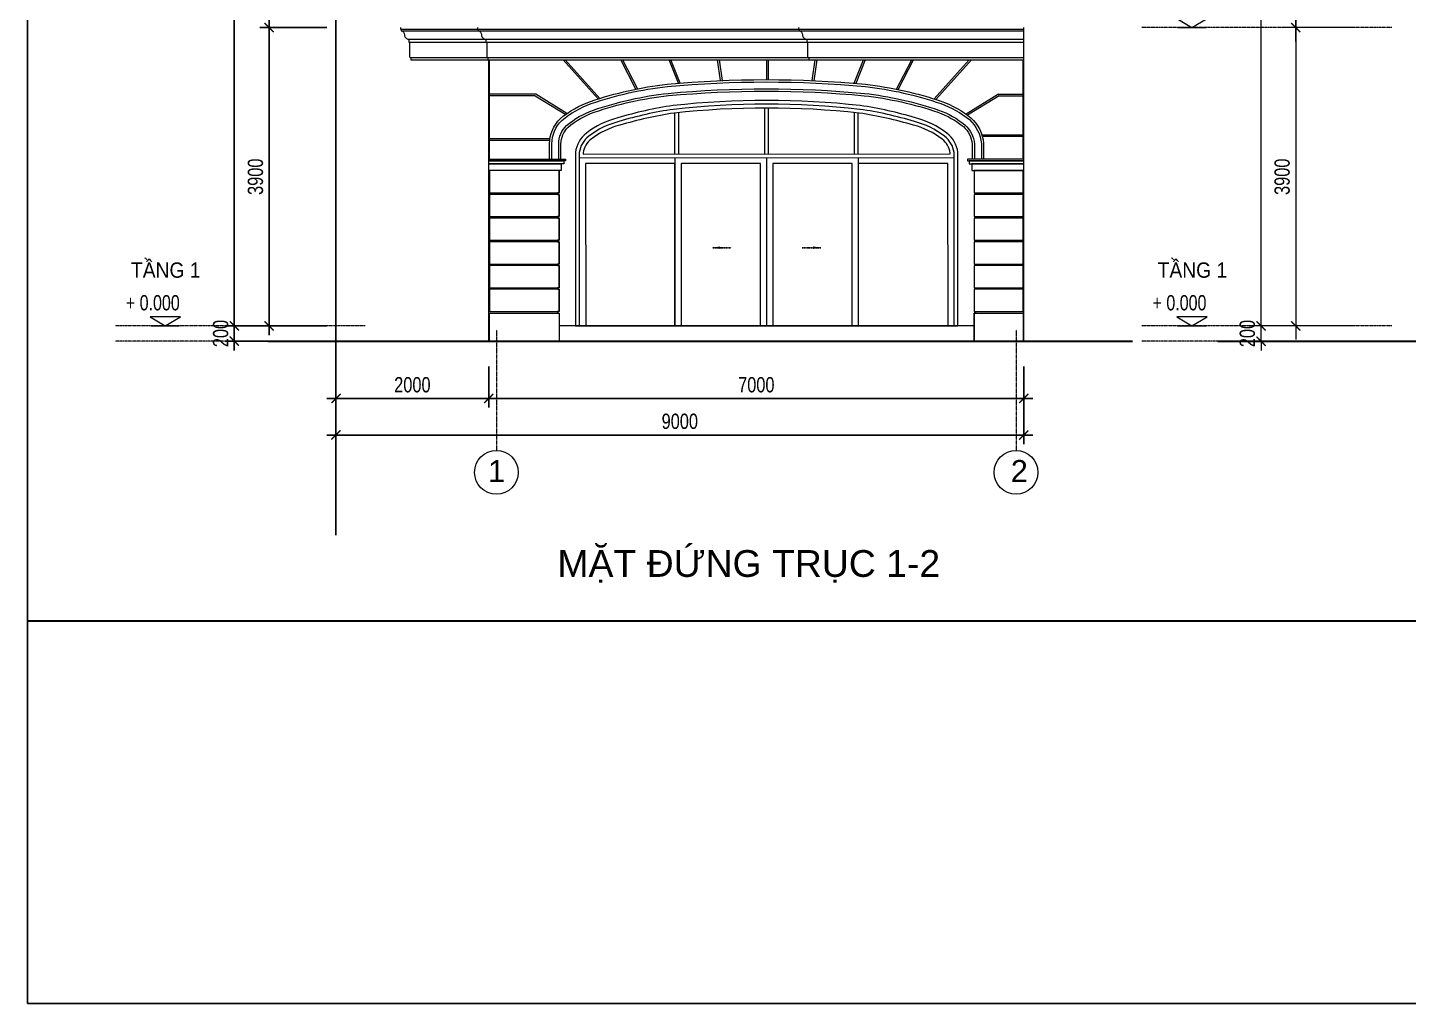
# Model space of a CAD drawing. Header units: millimetres. Extents: x -127141 to 682685, y -1234500 to 49778.
# Drawn here: x 435697 to 453764, y -200000 to -187241 of the extents above; entities that cross this region are included whole.
import ezdxf
from ezdxf.enums import TextEntityAlignment as Align

# ---------------------------------------------------------------- set-up
doc = ezdxf.new("R2010")
doc.units = ezdxf.units.MM
doc.header["$MEASUREMENT"] = 0
for name, pattern in [('CENTER', [3, 1.5, -0.5, 0.5, -0.5]), ('DASHED', [0.75, 0.5, -0.25]), ('HIDDEN', [0.75, 0.5, -0.25])]:
    doc.linetypes.add(name, pattern=pattern)
for name, color, linetype, lineweight in [('-CENTER', 143, 'CENTER', 13), ('-DIM', 9, 'Continuous', 13), ('-DOOR', 137, 'Continuous', 9), ('-HATCH', 8, 'Continuous', 5), ('-HIDE', 3, 'HIDDEN', 13), ('-KH', 143, 'Continuous', 13), ('-LINE1', 7, 'Continuous', 18), ('-TEXT', 7, 'Continuous', 15), ('-WALL', 4, 'Continuous', 35), ('A-TUONG', 7, 'Continuous', 35)]:
    doc.layers.add(name, color=color, linetype=linetype, lineweight=lineweight)
doc.layers.add('-RANH GIOI LO DAT', color=12, linetype='Continuous')
doc.layers.add('LUOI GIONG', color=160, linetype='Continuous', plot=False)
doc.styles.add('1', font='arial.ttf')
doc.styles.add('AVANH', font='', dxfattribs={"width": 0.8})
doc.styles.get("Standard").update_dxf_attribs({"font": 'arial.ttf'})
doc.styles.add('X-5M-DH-TUM1$0$AVANTH', font='arial.ttf', dxfattribs={"width": 0.9})
doc.styles.get('AVANH').set_extended_font_data('.VnAvantH')
doc.dimstyles.new('C_100A3', dxfattribs={"dimscale": 100, "dimtxt": 2.2, "dimasz": 1.2, "dimexe": 1.2, "dimexo": 0, "dimgap": 0.75, "dimtad": 1, "dimdec": 0, "dimzin": 0, "dimdsep": 46, "dimtxsty": 'AVANH', "dimblk": 'ARCHTICK', "dimcen": 0, "dimdle": 1.2, "dimclrd": 256, "dimclre": 256, "dimclrt": 7, "dimadec": 0, "dimazin": 0, "dimtfac": 0.0001, "dimtdec": 0, "dimtix": 1, "dimtmove": 2, "dimatfit": 3, "dimfxl": 1.8, "dimtolj": 1, "dimtzin": 0, "dimarcsym": 0})

# ---------------------------------------------------------------- blocks, each defined once
blk = doc.blocks.new('_ArchTick')
at = {"color": 0, "linetype": 'ByBlock', "const_width": 0.15}
blk.add_lwpolyline([(-0.5, -0.5), (0.5, 0.5)], dxfattribs=at)
blk = doc.blocks.new('*D1665')
at = {"layer": '-DIM', "lineweight": -2, "transparency": 16777216}
for p, q in [((441732, -191671), (441732, -192210)), ((448732, -191671), (448732, -192210)), ((441612, -192090), (448852, -192090))]:
    blk.add_line(p, q, dxfattribs=at)
at = {"layer": 'Defpoints', "color": 0, "transparency": 16777216}
for p in [(441732, -191671), (448732, -191671), (448732, -192090)]:
    blk.add_point(p, dxfattribs=at)
at = {"layer": '-DIM', "lineweight": -2, "transparency": 16777216, "xscale": 119.9999999999999, "yscale": 119.9999999999999, "zscale": 119.9999999999999, "rotation": 180}
blk.add_blockref('_ArchTick', (441732, -192090), dxfattribs=at)
at = {"layer": '-DIM', "lineweight": -2, "transparency": 16777216, "xscale": 119.9999999999999, "yscale": 119.9999999999999, "zscale": 119.9999999999999}
blk.add_blockref('_ArchTick', (448732, -192090), dxfattribs=at)
at = {"layer": '-DIM', "color": 7, "transparency": 16777216, "insert": (445232, -191912), "char_height": 200, "attachment_point": 5, "style": 'AVANH'}
blk.add_mtext('\\A1;7000', dxfattribs=at)
blk = doc.blocks.new('*D1666')
at = {"layer": '-DIM', "lineweight": -2, "transparency": 16777216}
for p, q in [((439732, -191671), (439732, -192210)), ((441732, -191671), (441732, -192210)), ((439612, -192090), (441852, -192090))]:
    blk.add_line(p, q, dxfattribs=at)
at = {"layer": 'Defpoints', "color": 0, "transparency": 16777216}
for p in [(439732, -191671), (441732, -191671), (441732, -192090)]:
    blk.add_point(p, dxfattribs=at)
at = {"layer": '-DIM', "lineweight": -2, "transparency": 16777216, "xscale": 119.9999999999999, "yscale": 119.9999999999999, "zscale": 119.9999999999999, "rotation": 180}
blk.add_blockref('_ArchTick', (439732, -192090), dxfattribs=at)
at = {"layer": '-DIM', "lineweight": -2, "transparency": 16777216, "xscale": 119.9999999999999, "yscale": 119.9999999999999, "zscale": 119.9999999999999}
blk.add_blockref('_ArchTick', (441732, -192090), dxfattribs=at)
at = {"layer": '-DIM', "color": 7, "transparency": 16777216, "insert": (440732, -191912), "char_height": 200, "attachment_point": 5, "style": 'AVANH'}
blk.add_mtext('\\A1;2000', dxfattribs=at)
blk = doc.blocks.new('*D1667')
at = {"layer": '-DIM', "lineweight": -2, "transparency": 16777216}
for p, q in [((439731, -191671), (439731, -192688)), ((448731, -191671), (448731, -192688)), ((448851, -192568), (439611, -192568))]:
    blk.add_line(p, q, dxfattribs=at)
at = {"layer": 'Defpoints', "color": 0, "transparency": 16777216}
for p in [(439731, -191671), (448731, -191671), (439731, -192568)]:
    blk.add_point(p, dxfattribs=at)
at = {"layer": '-DIM', "lineweight": -2, "transparency": 16777216, "xscale": 119.9999999999999, "yscale": 119.9999999999999, "zscale": 119.9999999999999, "rotation": 180}
blk.add_blockref('_ArchTick', (439731, -192568), dxfattribs=at)
at = {"layer": '-DIM', "lineweight": -2, "transparency": 16777216, "xscale": 119.9999999999999, "yscale": 119.9999999999999, "zscale": 119.9999999999999}
blk.add_blockref('_ArchTick', (448731, -192568), dxfattribs=at)
at = {"layer": '-DIM', "color": 7, "transparency": 16777216, "insert": (444231, -192390), "char_height": 200, "attachment_point": 5, "style": 'AVANH'}
blk.add_mtext('\\A1;9000', dxfattribs=at)
blk = doc.blocks.new('*D1407')
at = {"layer": '-DIM', "lineweight": -2, "transparency": 16777216}
for p, q in [((438858, -187121), (438858, -191261)), ((439612, -187241), (438738, -187241)), ((439612, -191141), (438738, -191141))]:
    blk.add_line(p, q, dxfattribs=at)
at = {"layer": 'Defpoints', "color": 0, "transparency": 16777216}
for p in [(439612, -187241), (438858, -191141), (439612, -191141)]:
    blk.add_point(p, dxfattribs=at)
at = {"layer": '-DIM', "lineweight": -2, "transparency": 16777216, "xscale": 119.9999999999999, "yscale": 119.9999999999999, "zscale": 119.9999999999999}
for p, rotation in [((438858, -187241), 90), ((438858, -191141), 270)]:
    blk.add_blockref('_ArchTick', p, dxfattribs=dict(at, rotation=rotation))
at = {"layer": '-DIM', "color": 7, "transparency": 16777216, "insert": (438679, -189191), "char_height": 200, "attachment_point": 5, "rotation": 90, "style": 'AVANH'}
blk.add_mtext('\\A1;3900', dxfattribs=at)
blk = doc.blocks.new('*D1408')
at = {"layer": '-DIM', "lineweight": -2, "transparency": 16777216}
for p, q in [((438858, -187361), (438858, -183821)), ((439612, -183941), (438738, -183941)), ((439612, -187241), (438738, -187241))]:
    blk.add_line(p, q, dxfattribs=at)
at = {"layer": 'Defpoints', "color": 0, "transparency": 16777216}
for p in [(438858, -183941), (439612, -183941), (439612, -187241)]:
    blk.add_point(p, dxfattribs=at)
at = {"layer": '-DIM', "lineweight": -2, "transparency": 16777216, "xscale": 119.9999999999999, "yscale": 119.9999999999999, "zscale": 119.9999999999999}
for p, rotation in [((438858, -183941), 90), ((438858, -187241), 270)]:
    blk.add_blockref('_ArchTick', p, dxfattribs=dict(at, rotation=rotation))
at = {"layer": '-DIM', "color": 7, "transparency": 16777216, "insert": (438679, -185591), "char_height": 200, "attachment_point": 5, "rotation": 90, "style": 'AVANH'}
blk.add_mtext('\\A1;3300', dxfattribs=at)
blk = doc.blocks.new('*D1411')
at = {"layer": '-DIM', "lineweight": -2, "transparency": 16777216}
for p, q in [((439612, -191141), (438282, -191141)), ((438402, -191141), (438402, -191021)), ((438402, -191341), (438402, -191141)), ((439612, -191341), (438282, -191341)), ((438402, -191341), (438402, -191461))]:
    blk.add_line(p, q, dxfattribs=at)
at = {"layer": 'Defpoints', "color": 0, "transparency": 16777216}
for p in [(438402, -191141), (439612, -191141), (439612, -191341)]:
    blk.add_point(p, dxfattribs=at)
at = {"layer": '-DIM', "lineweight": -2, "transparency": 16777216, "xscale": 119.9999999999999, "yscale": 119.9999999999999, "zscale": 119.9999999999999}
for p, rotation in [((438402, -191141), 270), ((438402, -191341), 90)]:
    blk.add_blockref('_ArchTick', p, dxfattribs=dict(at, rotation=rotation))
at = {"layer": '-DIM', "color": 7, "transparency": 16777216, "insert": (438224, -191241), "char_height": 200, "attachment_point": 5, "rotation": 90, "style": 'AVANH'}
blk.add_mtext('\\A1;200', dxfattribs=at)
blk = doc.blocks.new('*D1412')
at = {"layer": '-DIM', "lineweight": -2, "transparency": 16777216}
for p, q in [((439612, -176841), (438282, -176841)), ((438402, -191261), (438402, -176721)), ((439612, -191141), (438282, -191141))]:
    blk.add_line(p, q, dxfattribs=at)
at = {"layer": 'Defpoints', "color": 0, "transparency": 16777216}
for p in [(438402, -176841), (439612, -176841), (439612, -191141)]:
    blk.add_point(p, dxfattribs=at)
at = {"layer": '-DIM', "lineweight": -2, "transparency": 16777216, "xscale": 119.9999999999999, "yscale": 119.9999999999999, "zscale": 119.9999999999999}
for p, rotation in [((438402, -176841), 90), ((438402, -191141), 270)]:
    blk.add_blockref('_ArchTick', p, dxfattribs=dict(at, rotation=rotation))
at = {"layer": '-DIM', "color": 7, "transparency": 16777216, "insert": (438224, -183991), "char_height": 200, "attachment_point": 5, "rotation": 90, "style": 'AVANH'}
blk.add_mtext('\\A1;14300', dxfattribs=at)
blk = doc.blocks.new('cot')
at = {"layer": '-KH'}
blk.add_line((116899, -109064), (117274, -109064), dxfattribs=at)
blk.add_lwpolyline([(117286, -108944), (116888, -108944), (117087, -109064)], close=True, dxfattribs=at)
blk.add_solid([(117087, -109064), (117087, -108944), (117286, -108944), (117087, -109064)], dxfattribs=at)
blk = doc.blocks.new('*D723')
at = {"layer": '-DIM', "lineweight": -2, "transparency": 16777216}
for p, q in [((-1874, 4280), (-1874, 20)), ((-1120, 4100), (-2054, 4100)), ((-1120, 200), (-2054, 200))]:
    blk.add_line(p, q, dxfattribs=at)
at = {"layer": 'Defpoints', "color": 0, "transparency": 16777216}
for p in [(-1120, 4100), (-1874, 200), (-1120, 200)]:
    blk.add_point(p, dxfattribs=at)
at = {"layer": '-DIM', "lineweight": -2, "transparency": 16777216, "xscale": 120, "yscale": 120, "zscale": 120}
for p, rotation in [((-1874, 4100), 90), ((-1874, 200), 270)]:
    blk.add_blockref('_ArchTick', p, dxfattribs=dict(at, rotation=rotation))
at = {"layer": '-DIM', "color": 7, "transparency": 16777216, "insert": (-2053, 2150), "char_height": 200, "attachment_point": 5, "rotation": 90, "style": 'AVANH'}
blk.add_mtext('\\A1;3900', dxfattribs=at)
blk = doc.blocks.new('*D724')
at = {"layer": '-DIM', "lineweight": -2, "transparency": 16777216}
for p, q in [((-1874, 3920), (-1874, 7580)), ((-1120, 7400), (-2054, 7400)), ((-1120, 4100), (-2054, 4100))]:
    blk.add_line(p, q, dxfattribs=at)
at = {"layer": 'Defpoints', "color": 0, "transparency": 16777216}
for p in [(-1874, 7400), (-1120, 7400), (-1120, 4100)]:
    blk.add_point(p, dxfattribs=at)
at = {"layer": '-DIM', "lineweight": -2, "transparency": 16777216, "xscale": 120, "yscale": 120, "zscale": 120}
for p, rotation in [((-1874, 7400), 90), ((-1874, 4100), 270)]:
    blk.add_blockref('_ArchTick', p, dxfattribs=dict(at, rotation=rotation))
at = {"layer": '-DIM', "color": 7, "transparency": 16777216, "insert": (-2053, 5750), "char_height": 200, "attachment_point": 5, "rotation": 90, "style": 'AVANH'}
blk.add_mtext('\\A1;3300', dxfattribs=at)
blk = doc.blocks.new('*D725')
at = {"layer": '-DIM', "lineweight": -2, "transparency": 16777216}
for p, q in [((-1874, 7220), (-1874, 10880)), ((-1120, 10700), (-2054, 10700)), ((-1120, 7400), (-2054, 7400))]:
    blk.add_line(p, q, dxfattribs=at)
at = {"layer": 'Defpoints', "color": 0, "transparency": 16777216}
for p in [(-1874, 10700), (-1120, 10700), (-1120, 7400)]:
    blk.add_point(p, dxfattribs=at)
at = {"layer": '-DIM', "lineweight": -2, "transparency": 16777216, "xscale": 120, "yscale": 120, "zscale": 120}
for p, rotation in [((-1874, 10700), 90), ((-1874, 7400), 270)]:
    blk.add_blockref('_ArchTick', p, dxfattribs=dict(at, rotation=rotation))
at = {"layer": '-DIM', "color": 7, "transparency": 16777216, "insert": (-2053, 9050), "char_height": 200, "attachment_point": 5, "rotation": 90, "style": 'AVANH'}
blk.add_mtext('\\A1;3300', dxfattribs=at)
blk = doc.blocks.new('*D726')
at = {"layer": '-DIM', "lineweight": -2, "transparency": 16777216}
for p, q in [((-1874, 10520), (-1874, 14680)), ((-1120, 14500), (-2054, 14500)), ((-1120, 10700), (-2054, 10700))]:
    blk.add_line(p, q, dxfattribs=at)
at = {"layer": 'Defpoints', "color": 0, "transparency": 16777216}
for p in [(-1874, 14500), (-1120, 14500), (-1120, 10700)]:
    blk.add_point(p, dxfattribs=at)
at = {"layer": '-DIM', "lineweight": -2, "transparency": 16777216, "xscale": 120, "yscale": 120, "zscale": 120}
for p, rotation in [((-1874, 14500), 90), ((-1874, 10700), 270)]:
    blk.add_blockref('_ArchTick', p, dxfattribs=dict(at, rotation=rotation))
at = {"layer": '-DIM', "color": 7, "transparency": 16777216, "insert": (-2053, 12600), "char_height": 200, "attachment_point": 5, "rotation": 90, "style": 'AVANH'}
blk.add_mtext('\\A1;3800', dxfattribs=at)
blk = doc.blocks.new('*D727')
at = {"layer": '-DIM', "lineweight": -2, "transparency": 16777216}
for p, q in [((-1120, 200), (-2509, 200)), ((-2329, 200), (-2329, 320)), ((-2329, 0), (-2329, 200)), ((-1120, 0), (-2509, 0)), ((-2329, 0), (-2329, -120))]:
    blk.add_line(p, q, dxfattribs=at)
at = {"layer": 'Defpoints', "color": 0, "transparency": 16777216}
for p in [(-2329, 200), (-1120, 200), (-1120, 0)]:
    blk.add_point(p, dxfattribs=at)
at = {"layer": '-DIM', "lineweight": -2, "transparency": 16777216, "xscale": 120, "yscale": 120, "zscale": 120}
for p, rotation in [((-2329, 200), 270), ((-2329, 0), 90)]:
    blk.add_blockref('_ArchTick', p, dxfattribs=dict(at, rotation=rotation))
at = {"layer": '-DIM', "color": 7, "transparency": 16777216, "insert": (-2508, 100), "char_height": 200, "attachment_point": 5, "rotation": 90, "style": 'AVANH'}
blk.add_mtext('\\A1;200', dxfattribs=at)
blk = doc.blocks.new('*D728')
at = {"layer": '-DIM', "lineweight": -2, "transparency": 16777216}
for p, q in [((-2329, 20), (-2329, 14680)), ((-1120, 14500), (-2509, 14500)), ((-1120, 200), (-2509, 200))]:
    blk.add_line(p, q, dxfattribs=at)
at = {"layer": 'Defpoints', "color": 0, "transparency": 16777216}
for p in [(-2329, 14500), (-1120, 14500), (-1120, 200)]:
    blk.add_point(p, dxfattribs=at)
at = {"layer": '-DIM', "lineweight": -2, "transparency": 16777216, "xscale": 120, "yscale": 120, "zscale": 120}
for p, rotation in [((-2329, 14500), 90), ((-2329, 200), 270)]:
    blk.add_blockref('_ArchTick', p, dxfattribs=dict(at, rotation=rotation))
at = {"layer": '-DIM', "color": 7, "transparency": 16777216, "insert": (-2508, 7350), "char_height": 200, "attachment_point": 5, "rotation": 90, "style": 'AVANH'}
blk.add_mtext('\\A1;14300', dxfattribs=at)
blk = doc.blocks.new('kt1a')
at = {"layer": 'Defpoints', "color": 2}
blk.add_lwpolyline([(0, -22275), (31500, -22275), (31500, 0), (0, 0)], close=True, dxfattribs=at)
blk = doc.blocks.new('ƯEQ')
at = {"layer": '-CENTER', "ltscale": 0.2}
for p, q in [((-616.7, 14500), (-3887.9, 14500)), ((-616.7, 10700), (-3887.9, 10700)), ((-616.7, 7400), (-3887.9, 7400)), ((-616.7, 4100), (-3887.9, 4100)), ((-616.7, 200), (-3887.9, 200)), ((-616.7, 0), (-3887.9, 0))]:
    blk.add_line(p, q, dxfattribs=at)
at = {"layer": '-CENTER'}
for p in [(-120320.2, 123563.7), (-120320.2, 119763.7), (-120320.2, 116463.7), (-120320.2, 113163.7), (-120320.2, 109263.7)]:
    blk.add_blockref('cot', p, dxfattribs=at)
at = {"layer": '-TEXT', "color": 2, "style": 'X-5M-DH-TUM1$0$AVANTH', "width": 0.9}
for s, p in [('TẦNG MÁI', (-3757, 15026.7)), ('TẦNG 4', (-3542.5, 11329.6)), ('TẦNG 3', (-3681.2, 7929.6)), ('TẦNG 2', (-3681.2, 4729.6)), ('TẦNG 1', (-3681.2, 829.6))]:
    blk.add_text(s, height=200, dxfattribs=at).set_placement(p)
at = {"layer": '-TEXT', "style": '1', "width": 0.75}
for s, p in [('+ 14.300', (-3748.7, 14702.8)), ('+ 10.500', (-3748.7, 10902.8)), ('+ 7.200', (-3748.7, 7602.8)), ('+ 3.900', (-3748.7, 4302.8)), ('+ 0.000', (-3748.7, 402.8))]:
    blk.add_text(s, height=200, dxfattribs=at).set_placement(p)
at = {"layer": '-DIM'}
for base, p1, p2, picture, middle in [((-2329.5, 14500), (-1119.9, 200), (-1119.9, 14500), '*D728', (-2507.9, 7350)), ((-1874.2, 14500), (-1119.9, 10700), (-1119.9, 14500), '*D726', (-2052.7, 12600)), ((-1874.2, 10700), (-1119.9, 7400), (-1119.9, 10700), '*D725', (-2052.7, 9050)), ((-1874.2, 7400), (-1119.9, 4100), (-1119.9, 7400), '*D724', (-2052.7, 5750)), ((-1874.2, 200), (-1119.9, 4100), (-1119.9, 200), '*D723', (-2052.7, 2150)), ((-2329.5, 200), (-1119.9, 0), (-1119.9, 200), '*D727', (-2507.9, 100))]:
    dim = blk.add_linear_dim(base=base, p1=p1, p2=p2, angle=90, dimstyle='C_100A3', override={"dimtxt": 2}, dxfattribs=at)
    dim.commit()
    dim.dimension.update_dxf_attribs({"geometry": picture, "text_midpoint": middle})

msp = doc.modelspace()

# ---------------------------------------------------------------- linework, layer by layer
at = {"layer": '-CENTER', "ltscale": 0.2}
for p, q in [((440115.1, -191141.2), (436843.9, -191141.2)), ((440115.1, -191341.2), (436843.9, -191341.2))]:
    msp.add_line(p, q, dxfattribs=at)
at = {"layer": '-CENTER', "ltscale": 0.1}
for p, q in [((441831.8, -191194.3), (441831.8, -192770.3)), ((448630.9, -191194.3), (448630.9, -192770.3))]:
    msp.add_line(p, q, dxfattribs=at)
at = {"layer": '-DOOR', "lineweight": 9}
for p, q in [((444166.4, -188893.2), (444166.4, -188358)), ((444216.4, -188893.2), (444216.4, -188352.7)), ((445341.6, -188892.7), (445341.6, -188292.9)), ((445391.6, -188892.7), (445391.6, -188292.9)), ((446516.4, -188892.7), (446516.4, -188352.5)), ((446566.4, -188892.7), (446566.4, -188357.8)), ((442915.1, -188943.2), (447819.6, -188941.2)), ((444166.4, -188942.9), (444166.4, -191141.5)), ((445366.6, -188942.7), (445366.6, -191141.3)), ((446566.4, -188942.5), (446566.4, -191141.1))]:
    msp.add_line(p, q, dxfattribs=at)
msp.add_lwpolyline([(447869.3, -188871, 0.1981951), (447725.4, -188621, 0.1022831), (447314.9, -188421, 0.037614), (446592.4, -188260.1, 0.0548963), (444142.2, -188260.1, 0.0376125), (443419.7, -188421, 0.103998), (443009.3, -188621, 0.1986535), (442865.1, -188872), (442865.1, -191141.3), (447869.6, -191141.3), (447869.6, -188871)], format="xyb", dxfattribs=at)
for points in [[(447819.6, -188875.9, 0.1968809), (447694.8, -188660.6, 0.1025437), (447301.5, -188469.2, 0.0376538), (446585.6, -188309.6, 0.0548208), (444149, -188309.6, 0.0376567), (443433.1, -188469.2, 0.1043041), (443039.9, -188660.6, 0.1962536), (442915.1, -188875.4), (442915.1, -191141.3), (447819.6, -191141.3)], [(447769.6, -188879.5, 0.1938297), (447664.3, -188700.2, 0.1028245), (447288.1, -188517.4, 0.0376956), (446578.8, -188359.2, 0.0547445), (444155.8, -188359.2, 0.0377031), (443446.4, -188517.5, 0.104636), (443070.5, -188700.1, 0.1932377), (442965.1, -188879), (442965.1, -188893.7), (447769.6, -188891.7)]]:
    msp.add_lwpolyline(points, format="xyb", close=True, dxfattribs=at)
for points in [[(444166.4, -189018.2), (442995.9, -189018.2), (443001.1, -191141.3), (444166.4, -191141.3)], [(445286, -189018.2), (444247, -189018.4), (444247, -191141.5), (445286, -191141.3)], [(446485.8, -189018), (445447.3, -189018.2), (445447.3, -191141.3), (446485.8, -191141.1)], [(447737.3, -189018.2), (446566.4, -189018.2), (446566.4, -191141.3), (447742.5, -191141.3)]]:
    msp.add_lwpolyline(points, close=True, dxfattribs=at)
at = {"layer": '-HATCH'}
for p, q in [((440575.8, -187261.2), (448721.9, -187261.2)), ((440584.8, -187281.2), (448721.9, -187281.2)), ((440675.3, -187390.4), (448721.9, -187390.4)), ((440684.8, -187431), (448721.9, -187431)), ((440707.5, -187632.3), (448721.9, -187632.3)), ((442702.9, -187661.3), (443161.2, -188173.4)), ((443182.8, -188166.6), (442730, -187661.3)), ((443657.2, -188044.9), (443459.4, -187661.3)), ((443482.9, -187661.3), (443678.7, -188040.6)), ((444212.2, -187968.6), (444092.3, -187661.3)), ((444234.3, -187966.8), (444114.9, -187661.3)), ((444764.3, -187934.1), (444724.3, -187661.3)), ((444746, -187661.3), (444785.9, -187933.2)), ((445363.4, -187661.3), (445363.4, -187921.4)), ((445385, -187661.3), (445385, -187921.4)), ((445962.2, -187934.4), (446002.3, -187661.3)), ((446024.1, -187661.3), (445983.9, -187935.4)), ((446513.3, -187969.2), (446633.4, -187661.3)), ((446656, -187661.3), (446535.3, -187971)), ((447067.2, -188046), (447265.5, -187661.3)), ((447088.6, -188050.4), (447288.9, -187661.3)), ((447559.5, -188174.1), (448018.4, -187661.3)), ((447580.9, -188181), (448045.5, -187661.3)), ((442346.6, -188111.3), (441741.8, -188111.3)), ((442340.4, -188132.5), (441741.8, -188132.5)), ((442340.4, -188132.5), (442737.6, -188376)), ((442754.6, -188363.8), (442346.6, -188111.3)), ((448401.7, -188111.3), (447979.2, -188374.1)), ((448407.9, -188132.5), (447996.1, -188386.5)), ((448401.7, -188111.3), (448721.8, -188111.3)), ((448407.9, -188132.5), (448721.8, -188132.5)), ((441741.8, -188691.3), (442532.5, -188691.3)), ((441741.8, -188711.3), (442529.7, -188711.3)), ((448184.2, -188644.3), (448721.9, -188644.3)), ((448721.9, -188664.3), (448190.2, -188664.3))]:
    msp.add_line(p, q, dxfattribs=at)
for points in [[(442556.4, -188961.3), (442556.4, -188760.2, -0.1957321), (442687, -188454.3, -0.0895511), (443070.7, -188235, -0.0554031), (444068.4, -188011.3, -0.0465582), (446656.6, -188012, -0.0552375), (447647.8, -188235, -0.0841437), (448021.3, -188444.3, -0.187409), (448176.4, -188755.4), (448176.4, -188961.3)], [(442646.4, -188961.3), (442646.4, -188761, -0.1927861), (442748, -188520.6, -0.0885632), (443100.6, -188319.9, -0.0553932), (444078.7, -188100.7, -0.0464702), (446646.3, -188101.4, -0.0552215), (447617.8, -188319.9, -0.0834141), (447962.4, -188512.4, -0.183314), (448086.4, -188759.8), (448086.4, -188961.3)]]:
    msp.add_lwpolyline(points, format="xyb", dxfattribs=at)
for points in [[(441741.8, -189401.7), (442651.4, -189401.7), (442651.4, -189111.3), (441741.8, -189111.3)], [(448081.4, -189401.7), (448721.8, -189401.7), (448721.8, -189111.3), (448081.4, -189111.3)], [(441741.8, -189712), (442651.4, -189712), (442651.4, -189421.7), (441741.8, -189421.7)], [(448081.4, -189712), (448721.8, -189712), (448721.8, -189421.7), (448081.4, -189421.7)], [(441741.8, -190022.3), (442651.4, -190022.3), (442651.4, -189732), (441741.8, -189732)], [(448081.4, -190022.3), (448721.8, -190022.3), (448721.8, -189732), (448081.4, -189732)], [(441741.8, -190332.7), (442651.4, -190332.7), (442651.4, -190042.3), (441741.8, -190042.3)], [(448081.4, -190332.7), (448721.8, -190332.7), (448721.8, -190042.3), (448081.4, -190042.3)], [(441741.8, -190643), (442651.4, -190643), (442651.4, -190352.7), (441741.8, -190352.7)], [(448081.4, -190643), (448721.8, -190643), (448721.8, -190352.7), (448081.4, -190352.7)], [(441741.8, -190953.3), (442651.4, -190953.3), (442651.4, -190663), (441741.8, -190663)], [(448081.4, -190953.3), (448721.8, -190953.3), (448721.8, -190663), (448081.4, -190663)], [(441741.8, -190973.3), (442651.4, -190973.3), (442651.4, -191341.3), (441741.8, -191341.3)], [(448081.4, -190973.3), (448721.8, -190973.3), (448721.8, -191341.3), (448081.4, -191341.3)]]:
    msp.add_lwpolyline(points, close=True, dxfattribs=at)
at = {"layer": '-KH'}
for centre in [(441831.8, -193056.6), (448630.9, -193056.6)]:
    msp.add_circle(centre, 286.3, dxfattribs=at)
at = {"layer": '-LINE1', "lineweight": 20}
for p, q in [((448731.8, -191341.3), (448731.9, -187241.2)), ((440711.1, -187661.2), (448276.4, -187661.2)), ((441731.8, -191341.2), (441731.8, -187661.3)), ((441741.8, -188961.3), (441741.8, -187661.2)), ((448721.9, -188961.3), (448721.9, -187661.2)), ((448081.4, -191141.3), (442651.4, -191141.2)), ((441731.8, -191341.2), (448731.8, -191341.2))]:
    msp.add_line(p, q, dxfattribs=at)
for points in [[(440575.8, -187241.2), (440575.8, -187261.2), (440584.8, -187261.2), (440584.8, -187281.2, -0.3522811), (440629.8, -187335.3, 0.4254581), (440684.8, -187391.2), (440684.8, -187431), (440696.1, -187431), (440696.1, -187623.7, 0.4123353), (440703.9, -187631.3, -0.4067079), (440711.1, -187638.7), (440711.1, -187661.3), (448276.4, -187661.3)], [(441583.6, -187241.2), (441583.6, -187261.2), (441592.6, -187261.2), (441592.6, -187281.2, -0.3522811), (441637.6, -187335.3, 0.4254581), (441692.6, -187391.2), (441692.6, -187431), (441703.9, -187431), (441703.9, -187623.7, 0.4123353), (441711.7, -187631.3, -0.4067079), (441718.9, -187638.7), (441718.9, -187661.3), (448731.8, -187661.3)], [(445782.3, -187241.2), (445782.3, -187261.2), (445791.3, -187261.2), (445791.3, -187281.2, -0.3522811), (445836.3, -187335.3, 0.4254581), (445891.3, -187391.2), (445891.3, -187431), (445902.5, -187431), (445902.5, -187623.7, 0.4123353), (445910.3, -187631.3, -0.4067079), (445917.5, -187638.7), (445917.5, -187661.3), (448591.8, -187661.3)], [(442526.4, -188961.3), (442526.4, -188760, -0.1965048), (442666.7, -188432.2, -0.0898385), (443060.8, -188206.7, -0.0554275), (444065.4, -187981.5, -0.0465676), (446659.7, -187982.1, -0.0552641), (447657.8, -188206.8, -0.0843586), (448040.9, -188421.6, -0.1885174), (448206.4, -188754), (448206.4, -188961.3)], [(442676.4, -188961.3), (442676.4, -188761.3, -0.1915132), (442768.4, -188542.6, -0.0881828), (443110.5, -188348.2, -0.0553672), (444081.8, -188130.6, -0.0464607), (446643.2, -188131.2, -0.0551933), (447607.8, -188348.2, -0.0831369), (447942.8, -188535.1, -0.1816047), (448056.4, -188761.3), (448056.4, -188961.3)]]:
    msp.add_lwpolyline(points, format="xyb", dxfattribs=at)
for points in [[(442736.4, -188981.3), (441731.8, -188981.3), (441731.8, -188961.3), (442736.4, -188961.3)], [(442713.6, -189021.3), (441731.8, -189021.3), (441731.8, -188981.3), (442713.6, -188981.3)], [(442679.4, -189111.3), (441731.8, -189111.3), (441731.8, -189021.3), (442679.4, -189021.3)]]:
    msp.add_lwpolyline(points, close=True, dxfattribs=at)
for points in [[(448731.8, -188961.3), (447996.4, -188961.3), (447996.4, -188981.3), (448731.8, -188981.3)], [(442679.4, -189021.3), (442679.4, -189111.3), (442651.4, -189111.3), (442651.4, -189401.7), (442631.4, -189401.7), (442631.4, -189421.7), (442651.4, -189421.7), (442651.4, -189712), (442631.4, -189712), (442631.4, -189732), (442651.4, -189732), (442651.4, -190022.3), (442631.4, -190022.3), (442631.4, -190042.3), (442651.4, -190042.3), (442651.4, -190332.7), (442631.4, -190332.7), (442631.4, -190352.7), (442651.4, -190352.7), (442651.4, -190643), (442631.4, -190643), (442631.4, -190663), (442651.4, -190663), (442651.4, -190953.3), (442631.4, -190953.3), (442631.4, -190973.3), (442651.4, -190973.3), (442651.4, -191341.3)], [(448731.8, -188981.3), (448019.2, -188981.3), (448019.2, -189021.3), (448731.8, -189021.3)], [(448731.8, -189021.3), (448053.4, -189021.3), (448053.4, -189111.3), (448721.8, -189111.3)], [(448053.4, -189021.3), (448053.4, -189111.3), (448081.4, -189111.3), (448081.4, -189401.7), (448101.4, -189401.7), (448101.4, -189421.7), (448081.4, -189421.7), (448081.4, -189712), (448101.4, -189712), (448101.4, -189732), (448081.4, -189732), (448081.4, -190022.3), (448101.4, -190022.3), (448101.4, -190042.3), (448081.4, -190042.3), (448081.4, -190332.7), (448101.4, -190332.7), (448101.4, -190352.7), (448081.4, -190352.7), (448081.4, -190643), (448101.4, -190643), (448101.4, -190663), (448081.4, -190663), (448081.4, -190953.3), (448101.4, -190953.3), (448101.4, -190973.3), (448081.4, -190973.3), (448081.4, -191341.3)]]:
    msp.add_lwpolyline(points, dxfattribs=at)
at = {"layer": '-RANH GIOI LO DAT', "linetype": 'DASHED', "ltscale": 10}
msp.add_line((439732.2, -193877), (439732.2, -172778.1), dxfattribs=at)
at = {"layer": '-WALL'}
for p, q in [((438838.7, -191341.3), (450154.4, -191341.3)), ((451272.3, -191341.2), (462588, -191341.2))]:
    msp.add_line(p, q, dxfattribs=at)
at = {"layer": 'A-TUONG'}
msp.add_lwpolyline([(435697.5, -195000), (597851, -195000)], dxfattribs=at)
at = {"layer": 'Defpoints'}
msp.add_lwpolyline([(435697.5, -195000), (467197.5, -195000), (467197.5, -172725), (435697.5, -172725)], close=True, dxfattribs=at)
at = {"layer": 'LUOI GIONG'}
msp.add_lwpolyline([(435697.5, -175000), (485697.5, -175000), (485697.5, -200000), (435697.5, -200000)], close=True, dxfattribs=at)

# ---------------------------------------------------------------- block references
at = {"layer": '-CENTER'}
msp.add_blockref('cot', (320411.6, -82077.5), dxfattribs=at)
at = {"layer": '-DOOR', "color": 2}
msp.add_blockref('ƯEQ', (454165.4, -191341.3), dxfattribs=at)
at = {"layer": '-LINE1'}
msp.add_blockref('kt1a', (435697.5, -172725), dxfattribs=at)

# ---------------------------------------------------------------- texts
at = {"layer": '-TEXT', "color": 2, "style": 'X-5M-DH-TUM1$0$AVANTH', "width": 0.9}
msp.add_text('TẦNG 1', height=200, dxfattribs=at).set_placement((437050.6, -190511.6))
at = {"layer": '-TEXT', "style": '1', "width": 0.75}
msp.add_text('+ 0.000', height=200, dxfattribs=at).set_placement((436983, -190938.4))
at = {"layer": '-TEXT', "color": 2, "style": '1'}
for s, p in [('1', (441833.1, -193038.5)), ('2', (448673.2, -193038.5))]:
    msp.add_text(s, height=286.3, dxfattribs=at).set_placement(p, align=Align.MIDDLE_CENTER)
at = {"layer": '-TEXT', "color": 4}
msp.add_text('MẶT ĐỨNG TRỤC 1-2 ', height=350, dxfattribs=at).set_placement((445201.5, -194423.1), align=Align.CENTER)

# ---------------------------------------------------------------- dimensions: what is measured, and where the dimension line sits
at = {"layer": '-DIM'}
for base, p1, p2, picture, middle in [((438402.3, -176841.2), (439611.9, -191141.2), (439611.9, -176841.2), '*D1412', (438223.8, -183991.2)), ((438857.6, -183941.2), (439611.9, -187241.2), (439611.9, -183941.2), '*D1408', (438679.1, -185591.2)), ((438857.6, -191141.2), (439611.9, -187241.2), (439611.9, -191141.2), '*D1407', (438679.1, -189191.2)), ((438402.3, -191141.2), (439611.9, -191341.2), (439611.9, -191141.2), '*D1411', (438223.8, -191241.2))]:
    dim = msp.add_linear_dim(base=base, p1=p1, p2=p2, angle=90, dimstyle='C_100A3', override={"dimtxt": 2}, dxfattribs=at)
    dim.commit()
    dim.dimension.update_dxf_attribs({"geometry": picture, "text_midpoint": middle})
for base, p1, p2, picture, middle in [((439731.3, -192568), (448731, -191671.1), (439731.3, -191671.1), '*D1667', (444231.2, -192389.6)), ((441731.8, -192089.9), (439732.2, -191671.1), (441731.8, -191671.1), '*D1666', (440732, -191911.5)), ((448731.9, -192089.9), (441731.8, -191671.1), (448731.9, -191671.1), '*D1665', (445231.8, -191911.5))]:
    dim = msp.add_linear_dim(base=base, p1=p1, p2=p2, dimstyle='C_100A3', override={"dimtxt": 2}, dxfattribs=at)
    dim.commit()
    dim.dimension.update_dxf_attribs({"geometry": picture, "text_midpoint": middle})

# ---------------------------------------------------------------- leaders
at = {"layer": '-HIDE', "color": 2}
for points in [[(444658.8, -190118.4), (444903, -190118.4)], [(446074.4, -190118.4), (445830.3, -190118.4)]]:
    msp.add_leader(points, dimstyle='C_100A3', override={"dimasz": 1, "dimgap": 0.75, "dimtad": 0}, dxfattribs=at)

doc.saveas('drawing.dxf')
